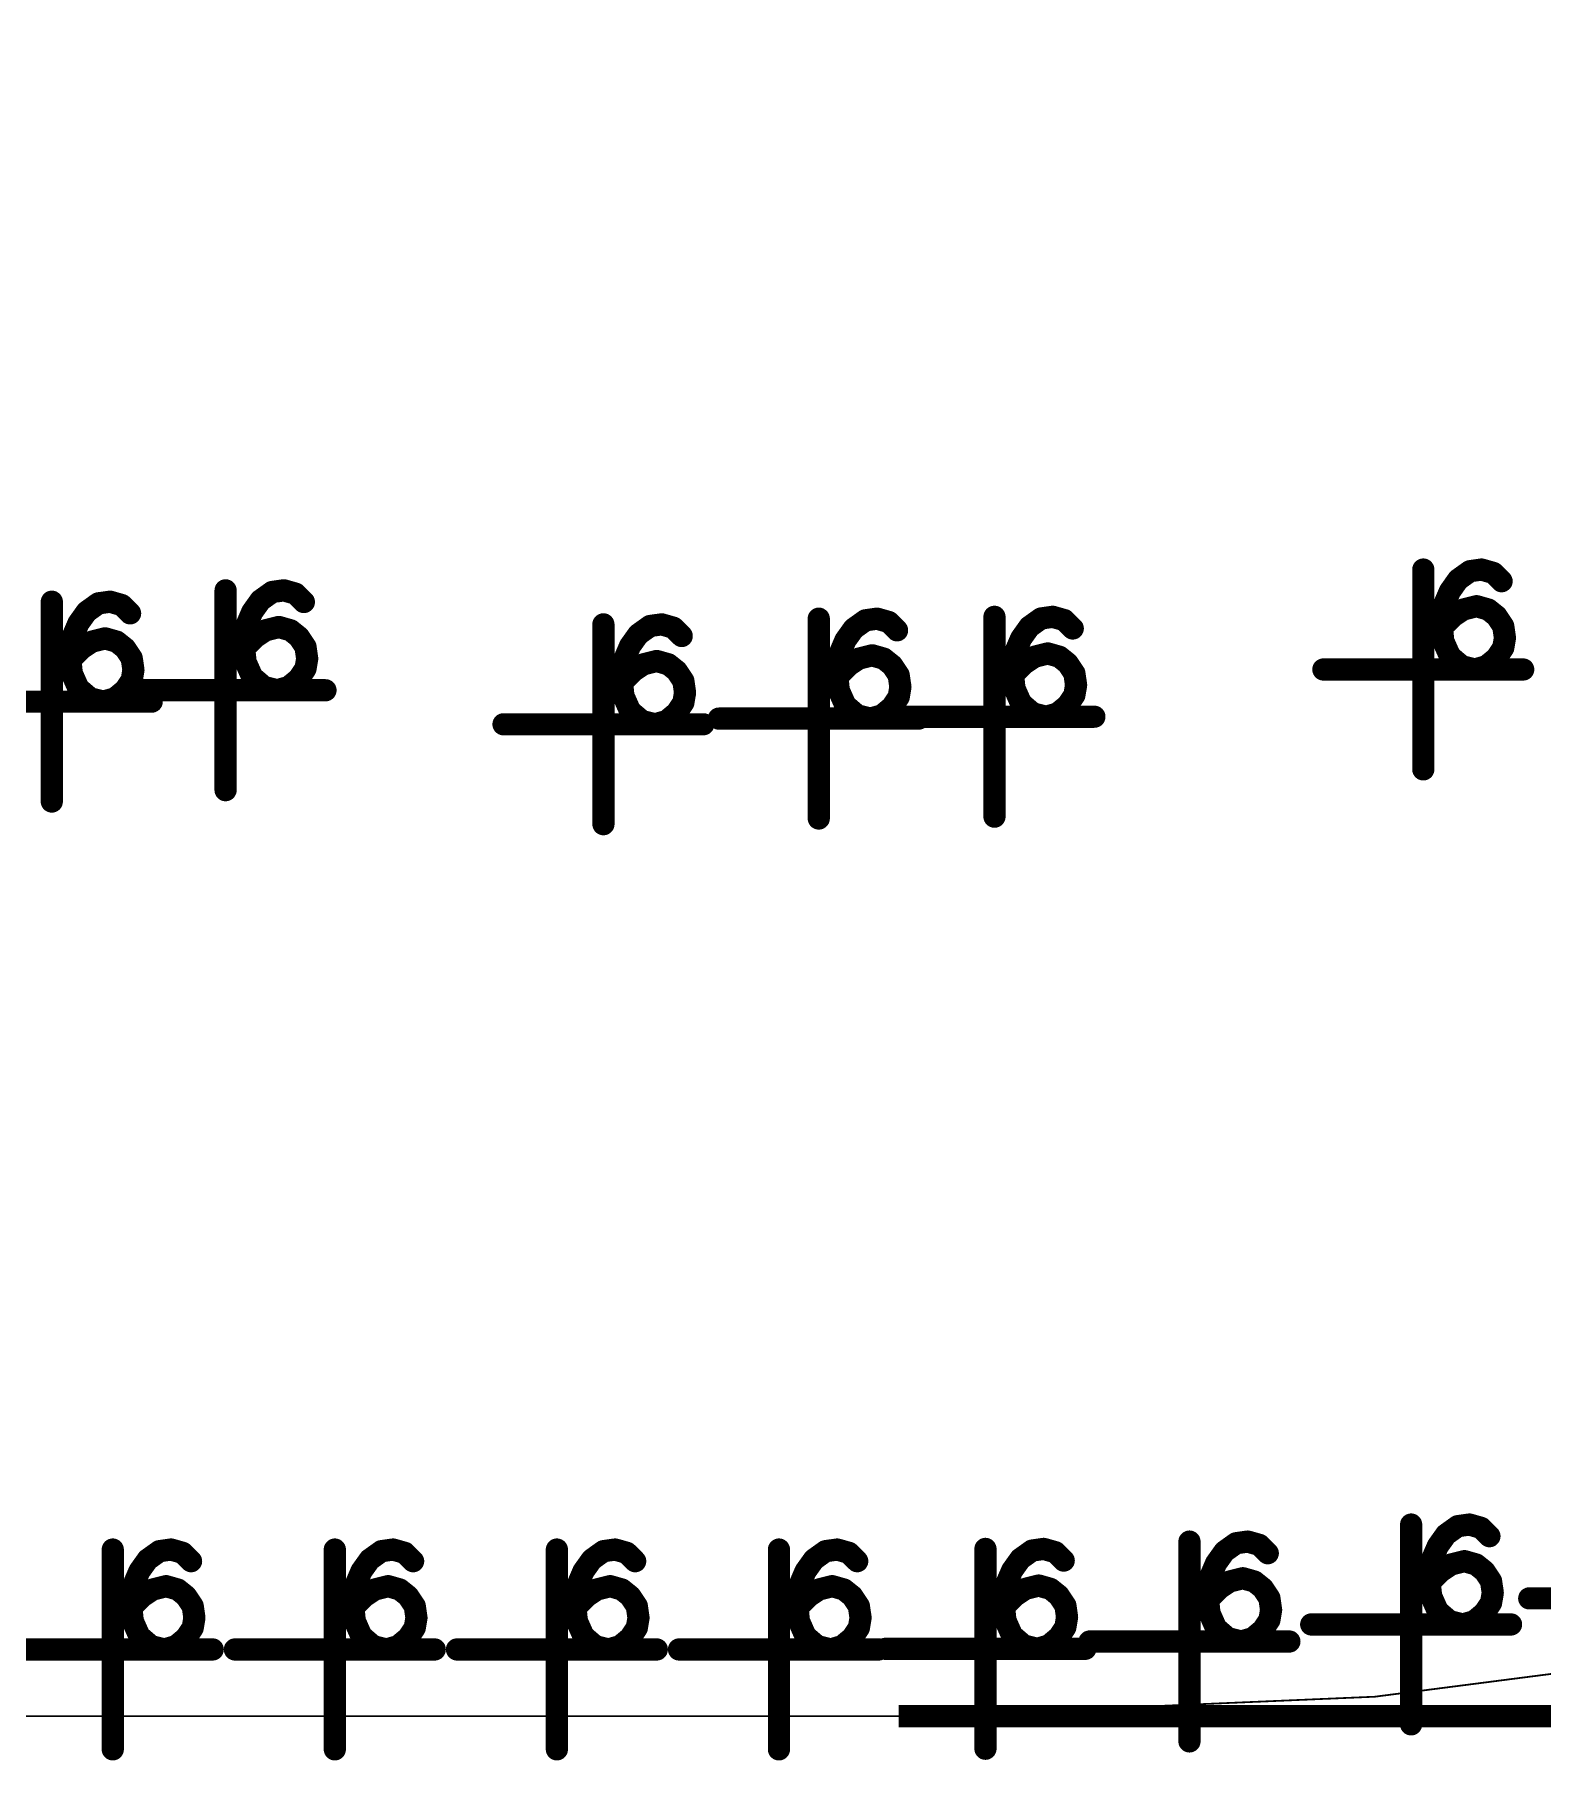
# Model space of a CAD drawing. Header units: millimetres. Extents: x 3885 to 4350, y -149 to 182.
# Drawn here: x 4137.86 to 4146.48, y 74.97 to 84.84 of the extents above; entities that cross this region are included whole.
import ezdxf

# ---------------------------------------------------------------- set-up
doc = ezdxf.new("R2010")
doc.units = ezdxf.units.MM
doc.header["$LTSCALE"] = 23.1
doc.layers.get('0').update_dxf_attribs({"linetype": 'CONTINUOUS'})

# ---------------------------------------------------------------- blocks, each defined once
blk = doc.blocks.new('PAD_R1')
at = {"const_width": 0.5}
blk.add_lwpolyline([(0.25, 0, 1), (-0.25, 0, 1)], format="xyb", close=True, dxfattribs=at)

msp = doc.modelspace()

# ---------------------------------------------------------------- linework, layer by layer
at = {"const_width": 0.0102}
msp.add_lwpolyline([(4113.2015, 75.7423), (4124.5457, 77.7428, -0.144705), (4125.6724, 77.615, 0.100411), (4137.4413, 75.2274), (4142.9411, 75.2274, 0.151026), (4159.9827, 80.4951, -0.151038), (4161.1113, 80.8439), (4185.826, 80.8439, 0.414215), (4186.826, 81.8439), (4186.826, 93.4438, 0.414215), (4185.826, 94.4438), (4160.9561, 94.4438, 0.152268), (4152.3749, 91.7687, -0.152268), (4142.9411, 88.8273), (4137.4413, 88.8273, -0.101585), (4130.9013, 90.17, 0.145893), (4122.3303, 91.1619), (4110.8398, 89.1357)], format="xyb", dxfattribs=at)
for points, const_width in [([(4145.8022, 81.7847), (4145.8022, 80.6417)], 0.127), ([(4145.9986, 81.8031), (4146.0724, 81.6998)], 0.0821), ([(4146.0933, 81.8429), (4146.111, 81.7171)], 0.0672), ([(4146.1862, 81.8362), (4146.1514, 81.7141)], 0.0695), ([(4139.2431, 81.724), (4139.2609, 81.5982)], 0.0672), ([(4139.3361, 81.7174), (4139.3013, 81.5952)], 0.0695), ([(4145.9266, 81.7311), (4146.03, 81.6574)], 0.0818), ([(4146.271, 81.7867), (4146.1812, 81.6969)], 0.0675), ([(4137.9582, 81.6008), (4137.9582, 80.4578)], 0.127), ([(4138.1545, 81.6192), (4138.2284, 81.5159)], 0.0821), ([(4138.2492, 81.659), (4138.267, 81.5332)], 0.0672), ([(4138.3422, 81.6523), (4138.3074, 81.5302)], 0.0695), ([(4138.427, 81.6028), (4138.3372, 81.513)], 0.0675), ([(4138.9521, 81.6658), (4138.9521, 80.5228)], 0.127), ([(4139.0765, 81.6123), (4139.1799, 81.5385)], 0.0818), ([(4139.1484, 81.6842), (4139.2223, 81.5809)], 0.0821), ([(4139.4209, 81.6678), (4139.3311, 81.578)], 0.0675), ([(4145.8819, 81.6527), (4145.9986, 81.6025)], 0.0727), ([(4146.0535, 81.6272), (4146.0843, 81.504)], 0.0785), ([(4146.1578, 81.6267), (4146.123, 81.5045)], 0.0695), ([(4138.0826, 81.5473), (4138.186, 81.4735)], 0.0818), ([(4139.0318, 81.5338), (4139.1485, 81.4836)], 0.0727), ([(4139.2034, 81.5083), (4139.2342, 81.3851)], 0.0785), ([(4139.3077, 81.5078), (4139.2728, 81.3857)], 0.0695), ([(4141.4042, 81.5294), (4141.4219, 81.4037)], 0.0672), ([(4141.4972, 81.5228), (4141.4623, 81.4007)], 0.0695), ([(4142.3447, 81.5038), (4142.3447, 80.3608)], 0.127), ([(4142.5411, 81.5221), (4142.615, 81.4188)], 0.0821), ([(4142.6358, 81.5619), (4142.6536, 81.4362)], 0.0672), ([(4142.7288, 81.5553), (4142.694, 81.4332)], 0.0695), ([(4142.8136, 81.5057), (4142.7238, 81.4159)], 0.0675), ([(4143.3496, 81.5144), (4143.3496, 80.3714)], 0.127), ([(4143.5459, 81.5328), (4143.6198, 81.4295)], 0.0821), ([(4143.6407, 81.5726), (4143.6584, 81.4469)], 0.0672), ([(4143.7336, 81.566), (4143.6988, 81.4438)], 0.0695), ([(4143.8184, 81.5164), (4143.7286, 81.4266)], 0.0675), ([(4145.8498, 81.5171), (4145.9753, 81.4979)], 0.0754), ([(4145.8574, 81.5666), (4145.9829, 81.5473)], 0.0754), ([(4145.8953, 81.5295), (4145.9851, 81.4397)], 0.0945), ([(4145.967, 81.5899), (4146.0374, 81.4842)], 0.0687), ([(4146.2373, 81.5866), (4146.1578, 81.4875)], 0.0609), ([(4146.2932, 81.5246), (4146.1875, 81.4542)], 0.0687), ([(4138.0378, 81.4688), (4138.1545, 81.4186)], 0.0727), ([(4138.123, 81.406), (4138.1934, 81.3003)], 0.0687), ([(4138.2095, 81.4433), (4138.2402, 81.3201)], 0.0785), ([(4138.3138, 81.4428), (4138.2789, 81.3206)], 0.0695), ([(4139.0073, 81.4477), (4139.1328, 81.4284)], 0.0754), ([(4139.0452, 81.4106), (4139.135, 81.3208)], 0.0945), ([(4139.1169, 81.471), (4139.1873, 81.3653)], 0.0687), ([(4139.3871, 81.4677), (4139.3077, 81.3686)], 0.0609), ([(4139.443, 81.4058), (4139.3374, 81.3353)], 0.0687), ([(4141.1131, 81.4713), (4141.1131, 80.3283)], 0.127), ([(4141.2375, 81.4177), (4141.3409, 81.3439)], 0.0818), ([(4141.3095, 81.4896), (4141.3833, 81.3863)], 0.0821), ([(4141.5819, 81.4732), (4141.4921, 81.3834)], 0.0675), ([(4142.4692, 81.4502), (4142.5726, 81.3765)], 0.0818), ([(4143.474, 81.4609), (4143.5774, 81.3871)], 0.0818), ([(4145.8485, 81.4163), (4145.9748, 81.4292)], 0.0955), ([(4146.3271, 81.4365), (4146.2014, 81.4184)], 0.0675), ([(4138.0058, 81.3333), (4138.1313, 81.314)], 0.0754), ([(4138.0134, 81.3827), (4138.1389, 81.3634)], 0.0754), ([(4138.0513, 81.3456), (4138.1411, 81.2558)], 0.0945), ([(4138.3932, 81.4027), (4138.3138, 81.3036)], 0.0609), ([(4138.4491, 81.3407), (4138.3435, 81.2703)], 0.0687), ([(4138.9984, 81.2974), (4139.1247, 81.3103)], 0.0955), ([(4138.9997, 81.3983), (4139.1252, 81.379)], 0.0754), ([(4139.4769, 81.3176), (4139.3512, 81.2995)], 0.0675), ([(4141.1928, 81.3392), (4141.3095, 81.2891)], 0.0727), ([(4141.3644, 81.3138), (4141.3952, 81.1906)], 0.0785), ([(4141.4687, 81.3132), (4141.4339, 81.1911)], 0.0695), ([(4142.4244, 81.3717), (4142.5411, 81.3216)], 0.0727), ([(4142.5095, 81.3089), (4142.58, 81.2033)], 0.0687), ([(4142.596, 81.3463), (4142.6268, 81.2231)], 0.0785), ([(4142.7003, 81.3458), (4142.6655, 81.2236)], 0.0695), ([(4143.4293, 81.3824), (4143.546, 81.3323)], 0.0727), ([(4143.5144, 81.3196), (4143.5848, 81.2139)], 0.0687), ([(4143.6009, 81.357), (4143.6317, 81.2338)], 0.0785), ([(4143.7052, 81.3564), (4143.6703, 81.2343)], 0.0695), ([(4143.7846, 81.3163), (4143.7052, 81.2172)], 0.0609), ([(4145.8775, 81.3066), (4145.9936, 81.3581)], 0.0939), ([(4145.9467, 81.2126), (4146.0293, 81.3091)], 0.0879), ([(4146.2333, 81.2071), (4146.1521, 81.3048)], 0.0743), ([(4146.2932, 81.2731), (4146.1875, 81.3435)], 0.0687), ([(4146.3268, 81.3549), (4146.2016, 81.376)], 0.058), ([(4138.0045, 81.2324), (4138.1308, 81.2453)], 0.0955), ([(4138.483, 81.2526), (4138.3573, 81.2345)], 0.0675), ([(4139.0274, 81.1877), (4139.1434, 81.2392)], 0.0939), ([(4139.443, 81.1542), (4139.3374, 81.2247)], 0.0687), ([(4139.4767, 81.236), (4139.3515, 81.2572)], 0.058), ([(4141.1607, 81.2037), (4141.2862, 81.1844)], 0.0754), ([(4141.1683, 81.2531), (4141.2938, 81.2338)], 0.0754), ([(4141.2062, 81.216), (4141.296, 81.1263)], 0.0945), ([(4141.2779, 81.2764), (4141.3483, 81.1708)], 0.0687), ([(4141.5482, 81.2731), (4141.4687, 81.1741)], 0.0609), ([(4141.6041, 81.2112), (4141.4984, 81.1408)], 0.0687), ([(4142.3923, 81.2362), (4142.5179, 81.2169)], 0.0754), ([(4142.3999, 81.2856), (4142.5255, 81.2663)], 0.0754), ([(4142.4379, 81.2486), (4142.5277, 81.1588)], 0.0945), ([(4142.7798, 81.3056), (4142.7004, 81.2066)], 0.0609), ([(4142.8357, 81.2437), (4142.73, 81.1733)], 0.0687), ([(4143.3972, 81.2469), (4143.5227, 81.2276)], 0.0754), ([(4143.4048, 81.2963), (4143.5303, 81.277)], 0.0754), ([(4143.4427, 81.2592), (4143.5325, 81.1694)], 0.0945), ([(4143.8405, 81.2544), (4143.7349, 81.1839)], 0.0687), ([(4146.3737, 81.2132), (4145.2307, 81.2132)], 0.127), ([(4146.0441, 81.1611), (4146.0749, 81.2843)], 0.0785), ([(4146.1483, 81.1617), (4146.1134, 81.2838)], 0.0692), ([(4138.0335, 81.1227), (4138.1495, 81.1742)], 0.0939), ([(4138.1027, 81.0287), (4138.1852, 81.1252)], 0.0879), ([(4138.3893, 81.0232), (4138.3081, 81.1209)], 0.0743), ([(4138.4491, 81.0892), (4138.3435, 81.1596)], 0.0687), ([(4139.5236, 81.0943), (4138.3806, 81.0943)], 0.127), ([(4138.4828, 81.171), (4138.3576, 81.1921)], 0.058), ([(4139.0966, 81.0937), (4139.1791, 81.1902)], 0.0879), ([(4139.194, 81.0422), (4139.2248, 81.1654)], 0.0785), ([(4139.2982, 81.0428), (4139.2633, 81.1649)], 0.0692), ([(4139.3832, 81.0883), (4139.302, 81.186)], 0.0743), ([(4141.1594, 81.1029), (4141.2857, 81.1157)], 0.0955), ([(4141.638, 81.1231), (4141.5123, 81.1049)], 0.0675), ([(4142.391, 81.1354), (4142.5174, 81.1482)], 0.0955), ([(4142.8696, 81.1556), (4142.7439, 81.1374)], 0.0675), ([(4143.3959, 81.1461), (4143.5222, 81.1589)], 0.0955), ([(4143.8744, 81.1663), (4143.7487, 81.1481)], 0.0675), ([(4138.5297, 81.0293), (4137.3867, 81.0293)], 0.127), ([(4138.2001, 80.9772), (4138.2309, 81.1004)], 0.0785), ([(4138.3043, 80.9778), (4138.2694, 81.0999)], 0.0692), ([(4141.1884, 80.9931), (4141.3045, 81.0446)], 0.0939), ([(4141.6041, 80.9597), (4141.4984, 81.0301)], 0.0687), ([(4141.6377, 81.0414), (4141.5125, 81.0626)], 0.058), ([(4142.42, 81.0256), (4142.5361, 81.0771)], 0.0939), ([(4142.4892, 80.9316), (4142.5718, 81.0281)], 0.0879), ([(4142.7758, 80.9262), (4142.6947, 81.0239)], 0.0743), ([(4142.8357, 80.9922), (4142.73, 81.0626)], 0.0687), ([(4142.8694, 81.074), (4142.7441, 81.0951)], 0.058), ([(4143.4249, 81.0363), (4143.5409, 81.0878)], 0.0939), ([(4143.4941, 80.9423), (4143.5766, 81.0388)], 0.0879), ([(4143.5915, 80.8909), (4143.6223, 81.0141)], 0.0785), ([(4143.6957, 80.8914), (4143.6608, 81.0135)], 0.0692), ([(4143.7807, 80.9369), (4143.6995, 81.0346)], 0.0743), ([(4143.8405, 81.0028), (4143.7349, 81.0733)], 0.0687), ([(4143.8742, 81.0846), (4143.749, 81.1058)], 0.058), ([(4141.6846, 80.8998), (4140.5416, 80.8998)], 0.127), ([(4141.2576, 80.8991), (4141.3402, 80.9956)], 0.0879), ([(4141.355, 80.8477), (4141.3858, 80.9709)], 0.0785), ([(4141.4592, 80.8482), (4141.4243, 80.9703)], 0.0692), ([(4141.5442, 80.8937), (4141.463, 80.9914)], 0.0743), ([(4142.9162, 80.9323), (4141.7732, 80.9323)], 0.127), ([(4142.5866, 80.8802), (4142.6174, 81.0034)], 0.0785), ([(4142.6909, 80.8807), (4142.6559, 81.0028)], 0.0692), ([(4143.9211, 80.9429), (4142.7781, 80.9429)], 0.127), ([(4146.0237, 76.3811), (4146.0414, 76.2554)], 0.0672), ([(4146.1166, 76.3745), (4146.0818, 76.2523)], 0.0695), ([(4144.756, 76.2836), (4144.7737, 76.1578)], 0.0672), ([(4144.8489, 76.2769), (4144.8141, 76.1548)], 0.0695), ([(4145.7326, 76.3229), (4145.7326, 75.1799)], 0.127), ([(4145.857, 76.2694), (4145.9604, 76.1956)], 0.0818), ([(4145.929, 76.3413), (4146.0028, 76.238)], 0.0821), ([(4146.2014, 76.3249), (4146.1116, 76.2351)], 0.0675), ([(4138.3069, 76.1799), (4138.3069, 75.0369)], 0.127), ([(4138.5033, 76.1983), (4138.5771, 76.095)], 0.0821), ([(4138.598, 76.2381), (4138.6157, 76.1123)], 0.0672), ([(4138.691, 76.2315), (4138.6561, 76.1093)], 0.0695), ([(4138.7757, 76.1819), (4138.6859, 76.0921)], 0.0675), ([(4139.5769, 76.1799), (4139.5769, 75.0369)], 0.127), ([(4139.7733, 76.1983), (4139.8471, 76.095)], 0.0821), ([(4139.868, 76.2381), (4139.8857, 76.1123)], 0.0672), ([(4139.961, 76.2315), (4139.9261, 76.1093)], 0.0695), ([(4140.0457, 76.1819), (4139.9559, 76.0921)], 0.0675), ([(4140.8469, 76.1799), (4140.8469, 75.0369)], 0.127), ([(4141.0433, 76.1983), (4141.1171, 76.095)], 0.0821), ([(4141.138, 76.2381), (4141.1557, 76.1123)], 0.0672), ([(4141.231, 76.2315), (4141.1961, 76.1093)], 0.0695), ([(4141.3157, 76.1819), (4141.2259, 76.0921)], 0.0675), ([(4142.1169, 76.1799), (4142.1169, 75.0369)], 0.127), ([(4142.3133, 76.1983), (4142.3871, 76.095)], 0.0821), ([(4142.408, 76.2381), (4142.4257, 76.1123)], 0.0672), ([(4142.501, 76.2315), (4142.4661, 76.1093)], 0.0695), ([(4142.5857, 76.1819), (4142.4959, 76.0921)], 0.0675), ([(4143.298, 76.1835), (4143.298, 75.0405)], 0.127), ([(4143.4944, 76.2019), (4143.5682, 76.0985)], 0.0821), ([(4143.5891, 76.2417), (4143.6068, 76.1159)], 0.0672), ([(4143.6821, 76.235), (4143.6472, 76.1129)], 0.0695), ([(4143.7668, 76.1855), (4143.677, 76.0956)], 0.0675), ([(4144.4649, 76.2254), (4144.4649, 75.0824)], 0.127), ([(4144.5893, 76.1718), (4144.6927, 76.0981)], 0.0818), ([(4144.6612, 76.2438), (4144.7351, 76.1405)], 0.0821), ([(4144.9337, 76.2274), (4144.8439, 76.1376)], 0.0675), ([(4145.8123, 76.1909), (4145.929, 76.1408)], 0.0727), ([(4138.4314, 76.1264), (4138.5347, 76.0526)], 0.0818), ([(4139.7014, 76.1264), (4139.8047, 76.0526)], 0.0818), ([(4140.9714, 76.1264), (4141.0747, 76.0526)], 0.0818), ([(4142.2414, 76.1264), (4142.3447, 76.0526)], 0.0818), ([(4143.4225, 76.1299), (4143.5258, 76.0562)], 0.0818), ([(4144.5446, 76.0934), (4144.6613, 76.0432)], 0.0727), ([(4145.7878, 76.1048), (4145.9133, 76.0855)], 0.0754), ([(4145.8257, 76.0677), (4145.9155, 75.9779)], 0.0945), ([(4145.8974, 76.1281), (4145.9678, 76.0224)], 0.0687), ([(4145.9839, 76.1655), (4146.0147, 76.0423)], 0.0785), ([(4146.0882, 76.1649), (4146.0534, 76.0428)], 0.0695), ([(4146.1677, 76.1248), (4146.0882, 76.0257)], 0.0609), ([(4138.3866, 76.0479), (4138.5033, 75.9978)], 0.0727), ([(4138.4717, 75.9851), (4138.5421, 75.8794)], 0.0687), ([(4138.5582, 76.0224), (4138.589, 75.8992)], 0.0785), ([(4138.6625, 76.0219), (4138.6277, 75.8998)], 0.0695), ([(4138.742, 75.9818), (4138.6625, 75.8827)], 0.0609), ([(4139.6566, 76.0479), (4139.7733, 75.9978)], 0.0727), ([(4139.7417, 75.9851), (4139.8121, 75.8794)], 0.0687), ([(4139.8282, 76.0224), (4139.859, 75.8992)], 0.0785), ([(4139.9325, 76.0219), (4139.8977, 75.8998)], 0.0695), ([(4140.012, 75.9818), (4139.9325, 75.8827)], 0.0609), ([(4140.9266, 76.0479), (4141.0433, 75.9978)], 0.0727), ([(4141.0117, 75.9851), (4141.0821, 75.8794)], 0.0687), ([(4141.0982, 76.0224), (4141.129, 75.8992)], 0.0785), ([(4141.2025, 76.0219), (4141.1677, 75.8998)], 0.0695), ([(4141.282, 75.9818), (4141.2025, 75.8827)], 0.0609), ([(4142.1966, 76.0479), (4142.3133, 75.9978)], 0.0727), ([(4142.2817, 75.9851), (4142.3521, 75.8794)], 0.0687), ([(4142.3682, 76.0224), (4142.399, 75.8992)], 0.0785), ([(4142.4725, 76.0219), (4142.4377, 75.8998)], 0.0695), ([(4142.552, 75.9818), (4142.4725, 75.8827)], 0.0609), ([(4143.3777, 76.0515), (4143.4944, 76.0013)], 0.0727), ([(4143.4628, 75.9887), (4143.5332, 75.883)], 0.0687), ([(4143.5493, 76.026), (4143.5801, 75.9028)], 0.0785), ([(4143.6536, 76.0255), (4143.6188, 75.9033)], 0.0695), ([(4143.7331, 75.9854), (4143.6536, 75.8863)], 0.0609), ([(4144.5201, 76.0073), (4144.6456, 75.988)], 0.0754), ([(4144.558, 75.9702), (4144.6478, 75.8804)], 0.0945), ([(4144.6297, 76.0306), (4144.7001, 75.9249)], 0.0687), ([(4144.7162, 76.0679), (4144.747, 75.9447)], 0.0785), ([(4144.8205, 76.0674), (4144.7857, 75.9452)], 0.0695), ([(4144.8999, 76.0273), (4144.8205, 75.9282)], 0.0609), ([(4145.7789, 75.9546), (4145.9052, 75.9674)], 0.0955), ([(4145.7802, 76.0554), (4145.9057, 76.0361)], 0.0754), ([(4146.2236, 76.0629), (4146.1179, 75.9924)], 0.0687), ([(4138.3545, 75.9124), (4138.48, 75.8931)], 0.0754), ([(4138.3621, 75.9618), (4138.4876, 75.9425)], 0.0754), ([(4138.4, 75.9247), (4138.4898, 75.8349)], 0.0945), ([(4138.7979, 75.9199), (4138.6922, 75.8494)], 0.0687), ([(4139.6245, 75.9124), (4139.75, 75.8931)], 0.0754), ([(4139.6321, 75.9618), (4139.7576, 75.9425)], 0.0754), ([(4139.67, 75.9247), (4139.7598, 75.8349)], 0.0945), ([(4140.0679, 75.9199), (4139.9622, 75.8494)], 0.0687), ([(4140.8945, 75.9124), (4141.02, 75.8931)], 0.0754), ([(4140.9021, 75.9618), (4141.0276, 75.9425)], 0.0754), ([(4140.94, 75.9247), (4141.0298, 75.8349)], 0.0945), ([(4141.3379, 75.9199), (4141.2322, 75.8494)], 0.0687), ([(4142.1645, 75.9124), (4142.29, 75.8931)], 0.0754), ([(4142.1721, 75.9618), (4142.2976, 75.9425)], 0.0754), ([(4142.21, 75.9247), (4142.2998, 75.8349)], 0.0945), ([(4142.6079, 75.9199), (4142.5022, 75.8494)], 0.0687), ([(4143.3456, 75.9159), (4143.4711, 75.8966)], 0.0754), ([(4143.3532, 75.9654), (4143.4787, 75.9461)], 0.0754), ([(4143.3911, 75.9283), (4143.4809, 75.8385)], 0.0945), ([(4143.789, 75.9234), (4143.6833, 75.853)], 0.0687), ([(4144.5112, 75.857), (4144.6375, 75.8699)], 0.0955), ([(4144.5125, 75.9578), (4144.638, 75.9386)], 0.0754), ([(4144.9559, 75.9653), (4144.8502, 75.8949)], 0.0687), ([(4144.9897, 75.8772), (4144.864, 75.8591)], 0.0675), ([(4145.8079, 75.8448), (4145.924, 75.8963)], 0.0939), ([(4146.2236, 75.8113), (4146.1179, 75.8818)], 0.0687), ([(4146.2575, 75.9748), (4146.1318, 75.9566)], 0.0675), ([(4146.2572, 75.8931), (4146.132, 75.9143)], 0.058), ([(4147.551, 75.9005), (4146.408, 75.9005)], 0.127), ([(4138.3532, 75.8116), (4138.4795, 75.8244)], 0.0955), ([(4138.8318, 75.8318), (4138.7061, 75.8136)], 0.0675), ([(4139.6232, 75.8116), (4139.7495, 75.8244)], 0.0955), ([(4140.1018, 75.8318), (4139.9761, 75.8136)], 0.0675), ([(4140.8932, 75.8116), (4141.0195, 75.8244)], 0.0955), ([(4141.3718, 75.8318), (4141.2461, 75.8136)], 0.0675), ([(4142.1632, 75.8116), (4142.2895, 75.8244)], 0.0955), ([(4142.6418, 75.8318), (4142.5161, 75.8136)], 0.0675), ([(4143.3443, 75.8151), (4143.4706, 75.8279)], 0.0955), ([(4143.8229, 75.8353), (4143.6972, 75.8171)], 0.0675), ([(4144.5402, 75.7473), (4144.6563, 75.7988)], 0.0939), ([(4144.9559, 75.7138), (4144.8502, 75.7842)], 0.0687), ([(4144.9895, 75.7956), (4144.8643, 75.8167)], 0.058), ([(4146.3041, 75.7514), (4145.1611, 75.7514)], 0.127), ([(4145.8771, 75.7508), (4145.9597, 75.8473)], 0.0879), ([(4145.9745, 75.6994), (4146.0053, 75.8226)], 0.0785), ([(4146.0787, 75.6999), (4146.0438, 75.822)], 0.0692), ([(4146.1637, 75.7454), (4146.0825, 75.8431)], 0.0743), ([(4138.3822, 75.7018), (4138.4983, 75.7533)], 0.0939), ([(4138.4514, 75.6078), (4138.534, 75.7043)], 0.0879), ([(4138.5488, 75.5564), (4138.5796, 75.6795)], 0.0785), ([(4138.653, 75.5569), (4138.6181, 75.679)], 0.0692), ([(4138.738, 75.6024), (4138.6568, 75.7001)], 0.0743), ([(4138.7979, 75.6683), (4138.6922, 75.7388)], 0.0687), ([(4138.8315, 75.7501), (4138.7063, 75.7713)], 0.058), ([(4139.6522, 75.7018), (4139.7683, 75.7533)], 0.0939), ([(4139.7214, 75.6078), (4139.804, 75.7043)], 0.0879), ([(4139.8188, 75.5564), (4139.8496, 75.6795)], 0.0785), ([(4139.923, 75.5569), (4139.8881, 75.679)], 0.0692), ([(4140.008, 75.6024), (4139.9268, 75.7001)], 0.0743), ([(4140.0679, 75.6683), (4139.9622, 75.7388)], 0.0687), ([(4140.1015, 75.7501), (4139.9763, 75.7713)], 0.058), ([(4140.9222, 75.7018), (4141.0383, 75.7533)], 0.0939), ([(4140.9914, 75.6078), (4141.074, 75.7043)], 0.0879), ([(4141.0888, 75.5564), (4141.1196, 75.6795)], 0.0785), ([(4141.193, 75.5569), (4141.1581, 75.679)], 0.0692), ([(4141.278, 75.6024), (4141.1968, 75.7001)], 0.0743), ([(4141.3379, 75.6683), (4141.2322, 75.7388)], 0.0687), ([(4141.3715, 75.7501), (4141.2463, 75.7713)], 0.058), ([(4142.1922, 75.7018), (4142.3083, 75.7533)], 0.0939), ([(4142.2614, 75.6078), (4142.344, 75.7043)], 0.0879), ([(4142.3588, 75.5564), (4142.3896, 75.6795)], 0.0785), ([(4142.463, 75.5569), (4142.4281, 75.679)], 0.0692), ([(4142.548, 75.6024), (4142.4668, 75.7001)], 0.0743), ([(4142.6079, 75.6683), (4142.5022, 75.7388)], 0.0687), ([(4142.6415, 75.7501), (4142.5163, 75.7713)], 0.058), ([(4143.3733, 75.7053), (4143.4894, 75.7569)], 0.0939), ([(4143.4425, 75.6114), (4143.5251, 75.7079)], 0.0879), ([(4143.5399, 75.5599), (4143.5707, 75.6831)], 0.0785), ([(4143.6441, 75.5605), (4143.6092, 75.6825)], 0.0692), ([(4143.7291, 75.6059), (4143.6479, 75.7036)], 0.0743), ([(4143.789, 75.6719), (4143.6833, 75.7423)], 0.0687), ([(4143.8226, 75.7537), (4143.6974, 75.7748)], 0.058), ([(4145.0364, 75.6539), (4143.8934, 75.6539)], 0.127), ([(4144.6094, 75.6533), (4144.692, 75.7498)], 0.0879), ([(4144.7068, 75.6018), (4144.7376, 75.725)], 0.0785), ([(4144.811, 75.6024), (4144.7761, 75.7245)], 0.0692), ([(4144.896, 75.6478), (4144.8148, 75.7455)], 0.0743), ([(4138.8784, 75.6084), (4137.7354, 75.6084)], 0.127), ([(4140.1484, 75.6084), (4139.0054, 75.6084)], 0.127), ([(4141.4184, 75.6084), (4140.2754, 75.6084)], 0.127), ([(4142.6884, 75.6084), (4141.5454, 75.6084)], 0.127), ([(4143.8695, 75.612), (4142.7265, 75.612)], 0.127), ([(4142.8022, 75.2274), (4201.9867, 75.2274)], 0.127)]:
    msp.add_lwpolyline(points, dxfattribs=dict(const_width=const_width))

# ---------------------------------------------------------------- block references
at = {"xscale": 0.127, "yscale": 0.127}
for p in [(4145.8022, 81.7847), (4146.0689, 81.7753), (4146.1354, 81.7847), (4146.0021, 81.7275), (4146.2022, 81.7656), (4146.25, 81.7179), (4137.9582, 81.6008), (4138.2249, 81.5914), (4138.2914, 81.6008), (4138.3582, 81.5817), (4138.9521, 81.6658), (4139.152, 81.6087), (4139.2188, 81.6564), (4139.2853, 81.6658), (4139.3521, 81.6468), (4139.3999, 81.599), (4145.9259, 81.5942), (4145.9546, 81.661), (4146.107, 81.5751), (4138.1106, 81.4771), (4138.1581, 81.5436), (4138.406, 81.534), (4139.0758, 81.4753), (4139.1045, 81.5421), (4142.3447, 81.5038), (4142.6114, 81.4944), (4142.678, 81.5038), (4142.7448, 81.4847), (4143.3496, 81.5144), (4143.6163, 81.505), (4143.6828, 81.5144), (4143.7496, 81.4954), (4145.9736, 81.518), (4146.0308, 81.5561), (4146.1738, 81.5561), (4146.2213, 81.518), (4138.0819, 81.4103), (4138.263, 81.3912), (4139.1235, 81.3991), (4139.1807, 81.4372), (4139.2569, 81.4563), (4139.3237, 81.4372), (4139.3712, 81.3991), (4141.1131, 81.4713), (4141.313, 81.4141), (4141.3798, 81.4619), (4141.4463, 81.4713), (4141.5131, 81.4522), (4141.5609, 81.4045), (4142.4971, 81.3801), (4142.5446, 81.4466), (4142.7925, 81.437), (4143.502, 81.3907), (4143.5495, 81.4573), (4143.7974, 81.4476), (4145.9068, 81.4702), (4145.9068, 81.4512), (4145.9165, 81.3752), (4146.2594, 81.4608), (4146.269, 81.394), (4138.0628, 81.2863), (4138.1296, 81.3341), (4138.1868, 81.3722), (4138.3298, 81.3722), (4138.3773, 81.3341), (4138.4154, 81.2769), (4139.0567, 81.3514), (4139.0567, 81.3323), (4139.4093, 81.342), (4141.2368, 81.2808), (4141.2655, 81.3476), (4142.4684, 81.3133), (4142.6495, 81.2942), (4143.4733, 81.3239), (4143.5782, 81.2858), (4143.6544, 81.3049), (4143.7212, 81.2858), (4145.9546, 81.2894), (4146.2213, 81.2797), (4146.2594, 81.3369), (4138.0628, 81.2673), (4138.0725, 81.1913), (4138.425, 81.2101), (4139.0664, 81.2564), (4139.4093, 81.218), (4139.4189, 81.2752), (4141.2845, 81.2046), (4141.3417, 81.2427), (4141.4179, 81.2617), (4141.4847, 81.2427), (4141.5322, 81.2046), (4142.4494, 81.1893), (4142.5162, 81.2371), (4142.5733, 81.2752), (4142.7163, 81.2752), (4142.7638, 81.2371), (4142.8019, 81.1799), (4143.4542, 81.2), (4143.4542, 81.1809), (4143.521, 81.2477), (4143.7687, 81.2477), (4143.8068, 81.1906), (4145.2307, 81.2132), (4146.0214, 81.2322), (4146.0976, 81.2132), (4146.1641, 81.2322), (4146.3737, 81.2132), (4138.1106, 81.1055), (4138.3773, 81.0958), (4138.3806, 81.0943), (4138.4154, 81.153), (4139.1045, 81.1705), (4139.1713, 81.1134), (4139.2475, 81.0943), (4139.314, 81.1134), (4139.3712, 81.1609), (4139.5236, 81.0943), (4141.2177, 81.1568), (4141.2177, 81.1378), (4141.5703, 81.1474), (4141.5799, 81.0806), (4142.4494, 81.1703), (4142.459, 81.0943), (4142.8116, 81.1131), (4143.4639, 81.105), (4143.8164, 81.1238), (4138.1774, 81.0483), (4138.2536, 81.0293), (4138.3201, 81.0483), (4138.5297, 81.0293), (4141.2274, 81.0618), (4141.5703, 81.0235), (4142.4971, 81.0085), (4142.7638, 80.9988), (4142.8019, 81.056), (4143.502, 81.0191), (4143.7687, 81.0095), (4143.8068, 81.0666), (4140.5416, 80.8998), (4141.2655, 80.976), (4141.3323, 80.9188), (4141.4085, 80.8998), (4141.475, 80.9188), (4141.5322, 80.9663), (4141.6846, 80.8998), (4141.7732, 80.9323), (4142.5639, 80.9513), (4142.6401, 80.9323), (4142.7067, 80.9513), (4142.7781, 80.9429), (4142.9162, 80.9323), (4143.5688, 80.962), (4143.645, 80.9429), (4143.7115, 80.962), (4143.9211, 80.9429), (4145.8022, 80.6417), (4138.9521, 80.5228), (4137.9582, 80.4578), (4141.1131, 80.3283), (4142.3447, 80.3608), (4143.3496, 80.3714), (4145.7326, 76.3229), (4145.9325, 76.2658), (4145.9993, 76.3135), (4146.0658, 76.3229), (4146.1326, 76.3039), (4146.1804, 76.2561), (4138.3069, 76.1799), (4138.5736, 76.1705), (4138.6401, 76.1799), (4138.7069, 76.1609), (4139.5769, 76.1799), (4139.8436, 76.1705), (4139.9101, 76.1799), (4139.9769, 76.1609), (4140.8469, 76.1799), (4141.1136, 76.1705), (4141.1801, 76.1799), (4141.2469, 76.1609), (4142.1169, 76.1799), (4142.3836, 76.1705), (4142.4501, 76.1799), (4142.5169, 76.1609), (4143.298, 76.1835), (4143.5647, 76.1741), (4143.6312, 76.1835), (4143.698, 76.1644), (4144.4649, 76.2254), (4144.6648, 76.1682), (4144.7316, 76.216), (4144.7981, 76.2254), (4144.8649, 76.2063), (4144.9127, 76.1586), (4145.885, 76.1992), (4138.4593, 76.0562), (4138.5068, 76.1228), (4138.7547, 76.1131), (4139.7293, 76.0562), (4139.7768, 76.1228), (4140.0247, 76.1131), (4140.9993, 76.0562), (4141.0468, 76.1228), (4141.2947, 76.1131), (4142.2693, 76.0562), (4142.3168, 76.1228), (4142.5647, 76.1131), (4143.4504, 76.0598), (4143.4979, 76.1263), (4143.7458, 76.1167), (4144.6173, 76.1017), (4145.8563, 76.1324), (4145.904, 76.0562), (4145.9612, 76.0943), (4146.0374, 76.1134), (4146.1042, 76.0943), (4146.1517, 76.0562), (4138.4306, 75.9894), (4138.5355, 75.9513), (4138.6117, 75.9704), (4138.6785, 75.9513), (4139.7006, 75.9894), (4139.8055, 75.9513), (4139.8817, 75.9704), (4139.9485, 75.9513), (4140.9706, 75.9894), (4141.0755, 75.9513), (4141.1517, 75.9704), (4141.2185, 75.9513), (4142.2406, 75.9894), (4142.3455, 75.9513), (4142.4217, 75.9704), (4142.4885, 75.9513), (4143.4217, 75.993), (4143.5266, 75.9549), (4143.6028, 75.9739), (4143.6696, 75.9549), (4144.5886, 76.0349), (4144.6363, 75.9587), (4144.6935, 75.9968), (4144.7697, 76.0158), (4144.8365, 75.9968), (4144.884, 75.9587), (4145.8372, 76.0085), (4145.8372, 75.9894), (4146.1898, 75.9991), (4138.4115, 75.8655), (4138.4115, 75.8464), (4138.4783, 75.9132), (4138.726, 75.9132), (4138.7641, 75.8561), (4139.6815, 75.8655), (4139.6815, 75.8464), (4139.7483, 75.9132), (4139.996, 75.9132), (4140.0341, 75.8561), (4140.9515, 75.8655), (4140.9515, 75.8464), (4141.0183, 75.9132), (4141.266, 75.9132), (4141.3041, 75.8561), (4142.2215, 75.8655), (4142.2215, 75.8464), (4142.2883, 75.9132), (4142.536, 75.9132), (4142.5741, 75.8561), (4143.4026, 75.869), (4143.4026, 75.85), (4143.4694, 75.9168), (4143.7171, 75.9168), (4143.7552, 75.8596), (4144.5695, 75.9109), (4144.5695, 75.8919), (4144.9221, 75.9015), (4145.8469, 75.9135), (4146.1898, 75.8751), (4146.1994, 75.9323), (4146.408, 75.9005), (4138.4212, 75.7705), (4138.7737, 75.7893), (4139.6912, 75.7705), (4140.0437, 75.7893), (4140.9612, 75.7705), (4141.3137, 75.7893), (4142.2312, 75.7705), (4142.5837, 75.7893), (4143.4123, 75.774), (4143.7648, 75.7928), (4144.5792, 75.8159), (4144.9221, 75.7776), (4144.9317, 75.8347), (4145.1611, 75.7514), (4145.885, 75.8276), (4145.9518, 75.7705), (4146.028, 75.7514), (4146.0945, 75.7705), (4146.1517, 75.818), (4146.3041, 75.7514), (4138.4593, 75.6846), (4138.726, 75.675), (4138.7641, 75.7321), (4139.7293, 75.6846), (4139.996, 75.675), (4140.0341, 75.7321), (4140.9993, 75.6846), (4141.266, 75.675), (4141.3041, 75.7321), (4142.2693, 75.6846), (4142.536, 75.675), (4142.5741, 75.7321), (4143.4504, 75.6882), (4143.7171, 75.6785), (4143.7552, 75.7357), (4143.8934, 75.6539), (4144.6173, 75.7301), (4144.6841, 75.6729), (4144.7603, 75.6539), (4144.8268, 75.6729), (4144.884, 75.7204), (4145.0364, 75.6539), (4138.5261, 75.6275), (4138.6023, 75.6084), (4138.6688, 75.6275), (4138.8784, 75.6084), (4139.0054, 75.6084), (4139.7961, 75.6275), (4139.8723, 75.6084), (4139.9388, 75.6275), (4140.1484, 75.6084), (4140.2754, 75.6084), (4141.0661, 75.6275), (4141.1423, 75.6084), (4141.2088, 75.6275), (4141.4184, 75.6084), (4141.5454, 75.6084), (4142.3361, 75.6275), (4142.4123, 75.6084), (4142.4788, 75.6275), (4142.6884, 75.6084), (4142.7265, 75.612), (4143.5172, 75.631), (4143.5934, 75.612), (4143.6599, 75.631), (4143.8695, 75.612), (4145.7326, 75.1799), (4144.4649, 75.0824), (4138.3069, 75.0369), (4139.5769, 75.0369), (4140.8469, 75.0369), (4142.1169, 75.0369), (4143.298, 75.0405)]:
    msp.add_blockref('PAD_R1', p, dxfattribs=at)

doc.saveas('drawing.dxf')
